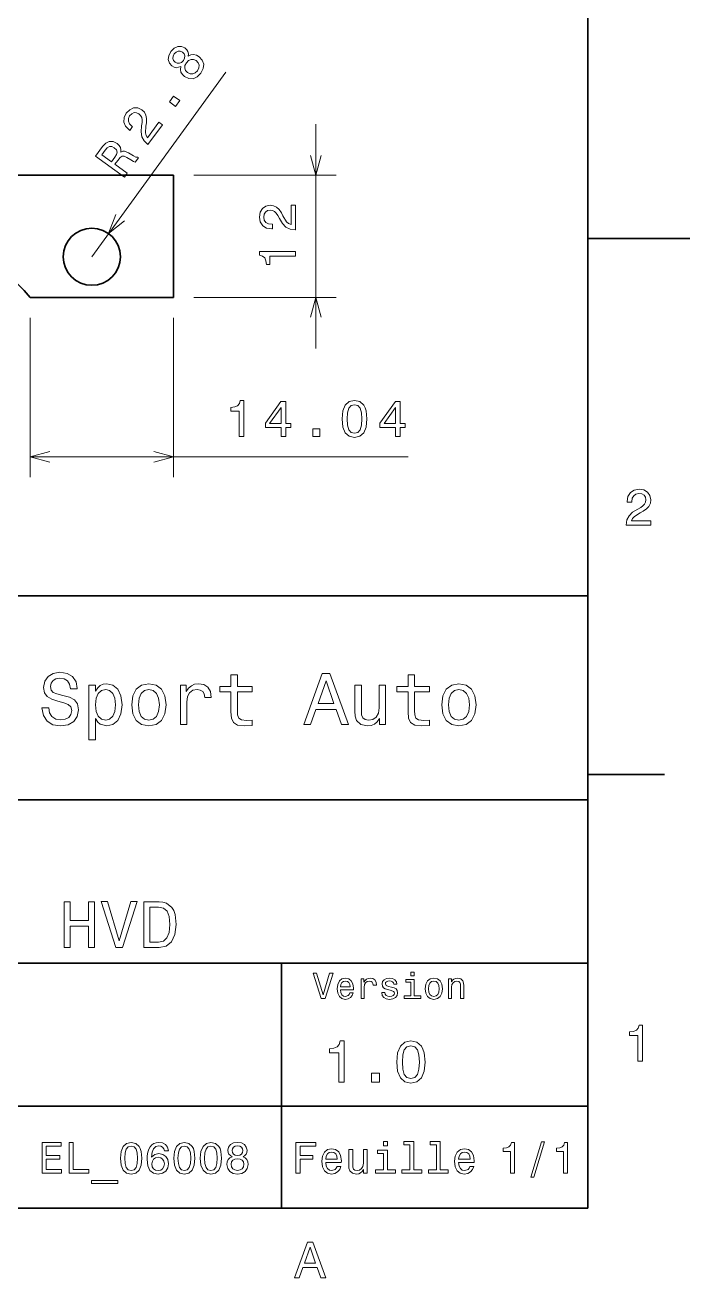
# Model space of a CAD drawing. Extents: x 0 to 297, y 0 to 210.
# Drawn here: x 231.9 to 297, y 3.2 to 125.9 of the extents above; entities that cross this region are included whole.
import ezdxf

# ---------------------------------------------------------------- set-up
doc = ezdxf.new("R2010")
doc.units = 0

msp = doc.modelspace()

# ---------------------------------------------------------------- linework, layer by layer
at = {"color": 7, "lineweight": 35}
for p, q in [((287, 10), (287, 200)), ((246.428329, 111.221069), (150.428329, 111.221069)), ((97, 70), (287, 70)), ((287, 70), (287, 10)), ((162, 50), (287, 50)), ((162, 34), (287, 34)), ((257, 10), (257, 34)), ((162, 20), (287, 20)), ((10, 10), (287, 10)), ((97, 10), (287, 10))]:
    msp.add_line(p, q, dxfattribs=at)
at = {"color": 7, "lineweight": 13}
for p, q in [((238.428329, 103.221069), (251.545166, 121.309937)), ((260.369141, 94.221069), (260.369141, 116.221069))]:
    msp.add_line(p, q, dxfattribs=at)
at = {"color": 7, "lineweight": 35, "ltscale": 0.3}
msp.add_line((246.428329, 99.221069), (246.428329, 111.221069), dxfattribs=at)
at = {"color": 7, "lineweight": 13, "ltscale": 0.34852}
for p, q in [((248.428329, 111.221069), (262.369141, 111.221069)), ((248.428329, 99.221069), (262.369141, 99.221069))]:
    msp.add_line(p, q, dxfattribs=at)
at = {"color": 7, "lineweight": 35, "ltscale": 0.25}
msp.add_line((287, 105), (297, 105), dxfattribs=at)
at = {"color": 7, "lineweight": 35, "ltscale": 0.350881}
msp.add_line((232.393097, 99.221069), (246.428329, 99.221069), dxfattribs=at)
at = {"color": 8, "lineweight": 13, "ltscale": 0.3902}
for p, q in [((232.393097, 97.221069), (232.393097, 81.613052)), ((246.428329, 97.221069), (246.428329, 81.613052))]:
    msp.add_line(p, q, dxfattribs=at)
at = {"color": 8, "lineweight": 13}
msp.add_line((232.393097, 83.613052), (269.408447, 83.613052), dxfattribs=at)
at = {"color": 7, "lineweight": 35, "ltscale": 0.1875}
msp.add_line((287, 52.5), (294.5, 52.5), dxfattribs=at)
at = {"color": 7, "lineweight": 13}
for points in [[(247.140839, 121.856079), (247.104156, 121.564964), (247.15976, 121.306602), (247.294693, 121.071716), (247.514862, 120.868462), (247.925598, 120.670296), (248.343491, 120.653824), (248.745178, 120.829773), (249.116562, 121.195885), (249.346161, 121.658577), (249.38858, 122.095047), (249.243042, 122.487137), (248.930008, 122.820038), (248.665436, 122.962044), (248.403198, 123.021378), (248.13739, 122.989853), (247.875061, 122.868614), (247.895477, 123.102982), (247.843658, 123.314995), (247.730667, 123.502823), (247.54837, 123.672394), (247.211121, 123.817261), (246.854065, 123.814545), (246.501678, 123.646454), (246.18103, 123.324532), (245.971741, 122.915634), (245.921478, 122.528458), (246.026901, 122.184151), (246.272369, 121.912704), (246.487228, 121.788055), (246.700867, 121.739037)], [(246.586288, 122.276886), (246.430328, 122.439812), (246.362579, 122.638458), (246.389328, 122.855774), (246.50766, 123.087685), (246.688354, 123.268143), (246.886597, 123.361115), (247.096466, 123.358444), (247.302734, 123.264923), (247.459824, 123.094955), (247.531677, 122.893341), (247.513062, 122.670105), (247.393616, 122.445244), (247.209961, 122.260704), (247.00766, 122.170692), (246.793701, 122.176323)], [(247.790894, 121.266327), (247.601166, 121.459984), (247.523712, 121.696808), (247.550781, 121.957504), (247.691666, 122.229126), (247.903076, 122.443359), (248.142456, 122.55011), (248.391632, 122.550095), (248.637634, 122.434006), (248.840729, 122.224426), (248.93045, 121.978722), (248.91153, 121.712097), (248.773605, 121.444572), (248.559235, 121.22625), (248.311676, 121.12542), (248.050262, 121.134323)], [(246.637451, 117.948853), (247.04599, 118.512276), (246.437668, 118.9534), (246.029114, 118.389977)], [(243.926163, 114.209831), (245.338348, 116.157318), (244.987228, 116.411926), (243.871094, 114.872719), (243.741379, 115.097603), (243.688721, 115.360046), (243.727478, 116.023438), (243.779663, 116.353134), (243.7995, 116.749908), (243.734497, 117.089828), (243.573547, 117.374733), (243.32962, 117.613922), (242.93634, 117.793198), (242.52771, 117.796707), (242.143082, 117.62709), (241.806519, 117.291794), (241.591705, 116.849518), (241.567474, 116.412331), (241.734528, 115.998398), (242.09137, 115.639969), (242.148529, 115.598526), (242.417938, 115.970062), (242.385269, 115.993744), (242.134277, 116.231812), (242.010071, 116.490074), (242.006744, 116.760368), (242.130585, 117.025658), (242.343109, 117.232849), (242.572495, 117.334396), (242.814606, 117.333252), (243.044281, 117.229012), (243.211365, 117.064247), (243.314331, 116.871216), (243.358429, 116.639908), (243.350647, 116.371445), (243.30661, 116.03582), (243.269623, 115.452148), (243.334808, 114.975044), (243.540039, 114.570801), (243.91391, 114.218712)], [(241.619049, 111.028168), (241.894379, 111.407867), (240.69812, 112.275314), (240.97937, 112.663177), (241.198853, 112.940094), (241.386276, 113.078285), (241.592072, 113.078575), (241.862549, 112.944733), (242.244812, 112.698692), (242.503448, 112.548515), (242.681885, 112.493889), (242.992737, 112.922585), (242.915161, 112.978836), (242.732758, 112.967827), (242.496765, 113.089111), (242.018768, 113.39212), (241.629578, 113.568436), (241.455322, 113.551506), (241.271179, 113.460777), (241.287521, 113.698105), (241.227524, 113.916039), (241.101166, 114.119797), (240.902542, 114.301201), (240.518143, 114.492729), (240.142502, 114.51593), (239.791962, 114.358971), (239.472443, 114.030006), (238.785583, 113.082802)], [(239.742493, 113.672211), (239.947586, 113.903496), (240.152466, 114.022804), (240.375305, 114.029419), (240.626495, 113.903336), (240.833694, 113.690796), (240.896652, 113.476936), (240.833954, 113.23584), (240.667847, 112.963821), (240.351074, 112.526962), (239.407959, 113.210854)], [(258.369141, 105.858536), (258.369141, 108.264153), (257.935425, 108.264153), (257.935425, 106.362854), (257.698395, 106.468765), (257.501709, 106.650322), (257.143646, 107.210121), (256.99234, 107.507668), (256.775482, 107.840523), (256.523315, 108.077553), (256.225769, 108.213722), (255.887878, 108.264153), (255.464233, 108.178421), (255.131378, 107.941391), (254.919571, 107.578278), (254.843933, 107.109253), (254.929657, 106.625107), (255.166687, 106.25695), (255.544922, 106.01992), (256.04422, 105.939224), (256.114807, 105.939224), (256.114807, 106.398163), (256.074463, 106.398163), (255.731537, 106.44355), (255.47937, 106.579712), (255.317993, 106.796577), (255.262512, 107.084038), (255.312943, 107.376541), (255.439026, 107.593407), (255.635712, 107.734612), (255.882828, 107.785049), (256.114807, 107.749741), (256.311493, 107.653923), (256.482971, 107.492538), (256.634277, 107.270638), (256.795654, 106.973083), (257.108337, 106.478851), (257.441193, 106.130867), (257.844635, 105.924095), (258.354004, 105.858536)], [(258.369141, 103.262283), (258.369141, 103.721214), (254.843933, 103.721214), (254.843933, 103.378273), (255.15155, 103.287498), (255.358337, 103.105942), (255.47937, 102.82856), (255.519714, 102.445274), (255.877777, 102.445274), (255.877777, 103.262283)], [(290.76947, 76.916786), (293.175079, 76.916786), (293.175079, 77.350502), (291.273773, 77.350502), (291.3797, 77.587532), (291.561249, 77.784218), (292.121033, 78.142288), (292.418579, 78.293587), (292.751434, 78.510445), (292.988464, 78.762604), (293.124634, 79.060158), (293.175079, 79.398056), (293.089355, 79.821686), (292.852325, 80.154541), (292.489197, 80.366356), (292.020172, 80.442001), (291.536041, 80.35627), (291.167877, 80.119232), (290.930847, 79.740997), (290.850159, 79.241714), (290.850159, 79.171112), (291.309082, 79.171112), (291.309082, 79.211456), (291.354462, 79.554398), (291.490631, 79.806557), (291.707489, 79.967941), (291.994965, 80.023415), (292.287476, 79.972984), (292.504333, 79.846901), (292.645538, 79.650215), (292.695984, 79.403099), (292.660675, 79.171112), (292.56485, 78.974426), (292.403473, 78.802956), (292.181549, 78.651657), (291.884003, 78.490273), (291.389771, 78.177589), (291.041779, 77.844742), (290.835022, 77.441284), (290.76947, 76.931915)], [(234.20462, 59.030979), (233.548996, 59.030979), (233.693085, 58.267288), (234.053314, 57.70533), (234.608078, 57.366714), (235.357361, 57.244236), (236.099426, 57.359509), (236.654175, 57.67651), (237.007202, 58.17363), (237.136902, 58.82925), (237.028824, 59.420029), (236.726227, 59.801872), (236.236313, 60.054031), (235.580704, 60.241352), (235.018738, 60.378242), (234.651306, 60.536743), (234.442368, 60.767288), (234.377533, 61.127522), (234.442368, 61.451729), (234.629684, 61.696686), (234.917877, 61.862389), (235.314133, 61.920029), (235.71759, 61.84798), (236.034592, 61.653458), (236.24353, 61.32925), (236.344391, 60.889767), (237, 60.889767), (237, 60.904179), (236.884735, 61.581409), (236.546112, 62.085732), (236.01297, 62.402737), (235.292511, 62.510807), (234.644104, 62.402737), (234.139771, 62.100143), (233.815567, 61.631844), (233.700287, 61.026657), (233.793961, 60.486309), (234.067734, 60.118874), (234.5, 59.873917), (235.09079, 59.6866), (235.674362, 59.520893), (236.113831, 59.362389), (236.380402, 59.131844), (236.47406, 58.757202), (236.387619, 58.375359), (236.164276, 58.087173), (235.825653, 57.907059), (235.386169, 57.849422), (234.896255, 57.928673), (234.521622, 58.159222), (234.283875, 58.533859)], [(238.786743, 60.652016), (238.786743, 61.25), (238.15274, 61.25), (238.15274, 55.882565), (238.786743, 55.882565), (238.786743, 57.971901), (239.010101, 57.633286), (239.262253, 57.409943), (239.896271, 57.244236), (240.50145, 57.381123), (240.976959, 57.791786), (241.286743, 58.440201), (241.402023, 59.319164), (241.286743, 60.190922), (240.976959, 60.839336), (240.50145, 61.242794), (239.896271, 61.386887), (239.550446, 61.343658), (239.255051, 61.206772), (239.002899, 60.976223)], [(242.338623, 59.311958), (242.453888, 58.432995), (242.785309, 57.78458), (243.311249, 57.381123), (244.017303, 57.244236), (244.716141, 57.381123), (245.242081, 57.777374), (245.573486, 58.425793), (245.695969, 59.311958), (245.573486, 60.190922), (245.242081, 60.846542), (244.716141, 61.242794), (244.017303, 61.386887), (243.311249, 61.242794), (242.785309, 60.839336), (242.453888, 60.190922)], [(247.100861, 57.381123), (247.734863, 57.381123), (247.734863, 59.592937), (247.799713, 60.12608), (247.994232, 60.507923), (248.311249, 60.738472), (248.736313, 60.817722), (249.053314, 60.767288), (249.291077, 60.623199), (249.435165, 60.378242), (249.485596, 60.046829), (250.126801, 60.046829), (250.040344, 60.630402), (249.802597, 61.048271), (249.406342, 61.30043), (248.865997, 61.386887), (248.498566, 61.32925), (248.181549, 61.185158), (247.900574, 60.940201), (247.677246, 60.608788), (247.677246, 61.25), (247.100861, 61.25)], [(252.05043, 60.579971), (252.05043, 58.64193), (252.093658, 58.015129), (252.29538, 57.582851), (252.698853, 57.330688), (253.383286, 57.244236), (254.132568, 57.280258), (254.132568, 57.827808), (253.585022, 57.78458), (253.087891, 57.842216), (252.82132, 58.022331), (252.706055, 58.324928), (252.684448, 58.75), (252.684448, 60.579971), (254.132568, 60.579971), (254.132568, 61.120316), (252.684448, 61.120316), (252.684448, 62.251438), (252.05043, 62.251438), (252.05043, 61.120316), (250.955322, 61.120316), (250.955322, 60.579971)], [(259.175781, 57.381123), (259.838623, 57.381123), (260.364563, 58.850864), (262.360229, 58.850864), (262.886169, 57.381123), (263.563416, 57.381123), (261.733429, 62.388329), (260.998566, 62.388329)], [(260.595093, 59.463257), (261.365997, 61.667866), (262.136902, 59.463257)], [(269.399109, 60.579971), (269.399109, 58.64193), (269.442352, 58.015129), (269.644073, 57.582851), (270.047546, 57.330688), (270.731995, 57.244236), (271.481262, 57.280258), (271.481262, 57.827808), (270.933716, 57.78458), (270.436584, 57.842216), (270.170013, 58.022331), (270.054749, 58.324928), (270.033142, 58.75), (270.033142, 60.579971), (271.481262, 60.579971), (271.481262, 61.120316), (270.033142, 61.120316), (270.033142, 62.251438), (269.399109, 62.251438), (269.399109, 61.120316), (268.304016, 61.120316), (268.304016, 60.579971)], [(272.698853, 59.311958), (272.814117, 58.432995), (273.145508, 57.78458), (273.671448, 57.381123), (274.377502, 57.244236), (275.076355, 57.381123), (275.602295, 57.777374), (275.933716, 58.425793), (276.056183, 59.311958), (275.933716, 60.190922), (275.602295, 60.846542), (275.076355, 61.242794), (274.377502, 61.386887), (273.671448, 61.242794), (273.145508, 60.839336), (272.814117, 60.190922)], [(239.788193, 57.8134), (239.363129, 57.907059), (239.053314, 58.195244), (238.858795, 58.663544), (238.793945, 59.319164), (238.858795, 59.967579), (239.053314, 60.435879), (239.363129, 60.716858), (239.788193, 60.817722), (240.177246, 60.716858), (240.48703, 60.428673), (240.681564, 59.960373), (240.753601, 59.319164), (240.681564, 58.67075), (240.48703, 58.195244), (240.177246, 57.907059)], [(242.98703, 59.319164), (243.05188, 59.967579), (243.253601, 60.435879), (243.57782, 60.72406), (244.017303, 60.824928), (244.449585, 60.72406), (244.773773, 60.443081), (244.97551, 59.967579), (245.047546, 59.319164), (244.97551, 58.663544), (244.773773, 58.188038), (244.449585, 57.899853), (244.017303, 57.806194), (243.57782, 57.899853), (243.253601, 58.188038), (243.05188, 58.663544)], [(267.194519, 61.25), (266.560516, 61.25), (266.560516, 59.016571), (266.488464, 58.497837), (266.279541, 58.123196), (265.955322, 57.892651), (265.530243, 57.820602), (265.19165, 57.878242), (264.975494, 58.051151), (264.853027, 58.346542), (264.824219, 58.764408), (264.824219, 61.25), (264.190186, 61.25), (264.190186, 58.706772), (264.211792, 58.195244), (264.348694, 57.770172), (264.766571, 57.381123), (265.436584, 57.244236), (265.796814, 57.294666), (266.106628, 57.424351), (266.373199, 57.647694), (266.589325, 57.971901), (266.589325, 57.381123), (267.194519, 57.381123)], [(273.34726, 59.319164), (273.412109, 59.967579), (273.613831, 60.435879), (273.938019, 60.72406), (274.377502, 60.824928), (274.809784, 60.72406), (275.134003, 60.443081), (275.335724, 59.967579), (275.407776, 59.319164), (275.335724, 58.663544), (275.134003, 58.188038), (274.809784, 57.899853), (274.377502, 57.806194), (273.938019, 57.899853), (273.613831, 58.188038), (273.412109, 58.663544)], [(235.706055, 35.530258), (236.309082, 35.530258), (236.309082, 37.644093), (238.111664, 37.644093), (238.111664, 35.530258), (238.708206, 35.530258), (238.708206, 40.030258), (238.111664, 40.030258), (238.111664, 38.195244), (236.309082, 38.195244), (236.309082, 40.030258), (235.706055, 40.030258)], [(242.242065, 40.036743), (241.113831, 36.204609), (239.953156, 40.036743), (239.337173, 40.036743), (240.789612, 35.530258), (241.438034, 35.530258), (242.858063, 40.036743)], [(245.010803, 40.030258), (243.51297, 40.030258), (243.51297, 35.530258), (245.010803, 35.530258), (245.717575, 35.672909), (246.242798, 36.107349), (246.567001, 36.814121), (246.683716, 37.780258), (246.579956, 38.76585), (246.450287, 39.1549), (246.268723, 39.466137), (245.743515, 39.887608), (245.399841, 39.991352)], [(244.965408, 39.492073), (245.458206, 39.394814), (245.79538, 39.096542), (245.996399, 38.564842), (246.061234, 37.780258), (245.989899, 37.021614), (245.788895, 36.489914), (245.445236, 36.172188), (244.965408, 36.068443), (244.115997, 36.068443), (244.115997, 39.492073)], [(261.71109, 33.03458), (261.08429, 30.905619), (260.439484, 33.03458), (260.09726, 33.03458), (260.904175, 30.530979), (261.264404, 30.530979), (262.053314, 33.03458)], [(262.784576, 31.40634), (264.052582, 31.40634), (264.056183, 31.554033), (263.998566, 31.9683), (263.840057, 32.278099), (263.587891, 32.465416), (263.252869, 32.533859), (262.925079, 32.461815), (262.672913, 32.260086), (262.510803, 31.932276), (262.453156, 31.5), (262.507202, 31.056915), (262.669312, 30.732708), (262.917877, 30.530979), (263.242065, 30.462536), (263.523041, 30.509365), (263.753601, 30.631844), (263.922913, 30.826368), (264.020172, 31.085733), (263.706787, 31.085733), (263.641937, 30.941643), (263.548279, 30.833572), (263.281708, 30.747118), (263.076355, 30.786743), (262.921478, 30.912823), (262.820618, 31.118155), (262.784576, 31.395533)], [(262.784576, 31.672911), (262.824219, 31.921469), (262.921478, 32.105186), (263.069153, 32.216858), (263.263702, 32.256485), (263.45462, 32.216858), (263.602295, 32.105186), (263.692352, 31.921469), (263.724792, 31.672911)], [(264.794678, 30.530979), (265.111664, 30.530979), (265.111664, 31.636887), (265.144104, 31.903458), (265.241364, 32.094379), (265.399841, 32.209652), (265.612396, 32.249279), (265.770905, 32.224064), (265.889771, 32.152016), (265.961823, 32.029537), (265.98703, 31.863832), (266.307648, 31.863832), (266.264404, 32.155621), (266.145538, 32.364552), (265.947418, 32.490635), (265.677246, 32.533859), (265.49353, 32.505043), (265.335022, 32.432995), (265.194519, 32.310516), (265.082855, 32.144814), (265.082855, 32.465416), (264.794678, 32.465416)], [(267.791779, 31.658501), (267.485596, 31.730547), (267.258636, 31.8134), (267.182983, 31.982708), (267.20462, 32.101585), (267.280273, 32.188038), (267.40274, 32.242073), (267.579254, 32.263687), (267.748566, 32.242073), (267.881836, 32.177231), (267.968292, 32.079971), (268.004333, 31.950287), (268.314117, 31.950287), (268.314117, 31.957493), (268.260101, 32.191643), (268.112396, 32.375359), (267.881836, 32.490635), (267.579254, 32.533859), (267.273041, 32.490635), (267.049713, 32.371758), (266.90921, 32.195244), (266.865997, 31.971901), (266.898407, 31.755764), (266.999268, 31.604465), (267.164978, 31.496397), (267.406342, 31.420748), (267.759369, 31.334293), (267.975494, 31.244236), (268.033142, 31.17219), (268.054749, 31.064121), (268.022339, 30.930836), (267.935883, 30.829971), (267.79538, 30.765129), (267.608063, 30.743515), (267.409943, 30.765129), (267.265839, 30.840778), (267.168579, 30.963255), (267.128967, 31.132565), (266.822754, 31.132565), (266.873199, 30.844379), (267.020905, 30.635447), (267.255035, 30.509365), (267.579254, 30.462536), (267.917877, 30.509365), (268.166412, 30.635447), (268.317719, 30.837175), (268.371765, 31.100143), (268.332123, 31.327089), (268.220459, 31.481987), (268.036743, 31.582851)], [(269.981995, 30.79755), (269.981995, 32.400574), (269.167877, 32.400574), (269.167877, 32.130402), (269.664978, 32.130402), (269.664978, 30.79755), (269.016571, 30.79755), (269.016571, 30.530979), (270.637604, 30.530979), (270.637604, 30.79755)], [(269.992798, 33.117435), (269.657776, 33.117435), (269.657776, 32.757202), (269.992798, 32.757202)], [(271.087891, 31.496397), (271.145538, 31.056915), (271.311249, 30.732708), (271.574219, 30.530979), (271.927246, 30.462536), (272.276672, 30.530979), (272.539612, 30.729107), (272.705322, 31.053314), (272.766571, 31.496397), (272.705322, 31.935879), (272.539612, 32.263687), (272.276672, 32.461815), (271.927246, 32.533859), (271.574219, 32.461815), (271.311249, 32.260086), (271.145538, 31.935879)], [(271.412109, 31.5), (271.444519, 31.824207), (271.54538, 32.058357), (271.707489, 32.20245), (271.927246, 32.25288), (272.143372, 32.20245), (272.305481, 32.061958), (272.406342, 31.824207), (272.442352, 31.5), (272.406342, 31.17219), (272.305481, 30.934437), (272.143372, 30.790344), (271.927246, 30.743515), (271.707489, 30.790344), (271.54538, 30.934437), (271.444519, 31.17219)], [(273.350159, 30.530979), (273.667145, 30.530979), (273.667145, 31.647694), (273.699554, 31.903458), (273.804047, 32.090778), (273.966125, 32.206051), (274.182281, 32.249279), (274.355194, 32.213257), (274.463257, 32.115993), (274.517303, 31.95389), (274.535309, 31.737751), (274.535309, 30.530979), (274.852295, 30.530979), (274.852295, 31.802593), (274.837891, 32.058357), (274.773041, 32.270893), (274.560516, 32.465416), (274.229095, 32.533859), (274.04538, 32.508644), (273.890503, 32.440201), (273.757202, 32.324928), (273.65274, 32.170029), (273.65274, 32.465416), (273.350159, 32.465416)], [(291.909241, 24.416786), (292.368164, 24.416786), (292.368164, 27.942001), (292.025208, 27.942001), (291.934448, 27.634365), (291.752899, 27.427593), (291.475525, 27.306557), (291.092224, 27.266211), (291.092224, 26.90814), (291.909241, 26.90814)], [(262.631134, 22.360231), (263.155609, 22.360231), (263.155609, 26.38905), (262.763702, 26.38905), (262.659943, 26.037464), (262.452454, 25.801153), (262.135437, 25.662825), (261.697418, 25.616714), (261.697418, 25.207493), (262.631134, 25.207493)], [(268.285309, 24.314121), (268.371765, 23.409224), (268.642639, 22.763689), (269.074921, 22.371759), (269.674347, 22.244957), (270.268005, 22.371759), (270.700287, 22.763689), (270.965424, 23.409224), (271.057648, 24.314121), (270.965424, 25.213257), (270.855896, 25.570606), (270.700287, 25.864553), (270.268005, 26.256485), (269.674347, 26.38905), (269.074921, 26.256485), (268.642639, 25.858791), (268.371765, 25.213257)], [(268.838623, 24.314121), (268.884735, 25.011528), (269.028809, 25.51297), (269.288177, 25.806917), (269.674347, 25.910664), (270.054749, 25.806917), (270.314117, 25.51297), (270.458221, 25.011528), (270.504333, 24.314121), (270.458221, 23.610952), (270.314117, 23.10951), (270.054749, 22.815563), (269.674347, 22.717581), (269.288177, 22.815563), (269.028809, 23.10951), (268.884735, 23.610952)], [(265.806915, 22.360231), (266.602295, 22.360231), (266.602295, 23.219021), (265.806915, 23.219021)], [(233.574921, 13.428675), (235.476944, 13.428675), (235.476944, 13.791787), (233.97261, 13.791787), (233.97261, 14.807637), (235.312668, 14.807637), (235.312668, 15.166427), (233.97261, 15.166427), (233.97261, 16.065563), (235.442352, 16.065563), (235.442352, 16.428675), (233.574921, 16.428675)], [(236.207489, 13.428675), (238.135437, 13.428675), (238.135437, 13.791787), (236.605179, 13.791787), (236.605179, 16.428675), (236.207489, 16.428675)], [(241.247833, 14.894093), (241.312668, 14.215418), (241.515839, 13.731268), (241.840057, 13.43732), (242.289612, 13.342219), (242.734863, 13.43732), (243.059067, 13.731268), (243.257919, 14.215418), (243.327087, 14.894093), (243.257919, 15.568444), (243.175781, 15.836456), (243.059067, 16.056917), (242.734863, 16.350864), (242.289612, 16.450289), (241.840057, 16.350864), (241.515839, 16.052593), (241.312668, 15.568444)], [(241.662811, 14.894093), (241.697403, 15.417148), (241.805466, 15.793228), (242, 16.013689), (242.289612, 16.091499), (242.574921, 16.013689), (242.76944, 15.793228), (242.877518, 15.417148), (242.912094, 14.894093), (242.877518, 14.366715), (242.76944, 13.990634), (242.574921, 13.770173), (242.289612, 13.696686), (242, 13.770173), (241.805466, 13.990634), (241.697403, 14.366715)], [(245.929382, 15.620317), (245.84726, 15.970462), (245.657059, 16.229828), (245.363098, 16.394093), (244.982697, 16.450289), (244.727661, 16.420029), (244.507202, 16.337896), (244.312668, 16.203892), (244.148407, 16.013689), (244.018723, 15.775937), (243.92363, 15.486312), (243.863098, 15.144814), (243.84581, 14.760087), (243.914978, 14.146254), (244.126801, 13.701009), (244.468292, 13.432998), (244.93515, 13.342219), (245.354462, 13.42003), (245.674347, 13.623199), (245.881836, 13.943084), (245.955322, 14.349424), (245.881836, 14.760087), (245.682983, 15.075649), (245.376068, 15.274496), (244.995667, 15.34366), (244.585007, 15.257205), (244.278091, 15.010807), (244.342926, 15.486312), (244.481262, 15.82781), (244.693085, 16.030981), (244.98703, 16.100145), (245.203171, 16.065563), (245.367432, 15.974785), (245.475494, 15.823487), (245.531693, 15.620317)], [(246.452438, 14.894093), (246.517288, 14.215418), (246.720459, 13.731268), (247.044662, 13.43732), (247.494232, 13.342219), (247.939468, 13.43732), (248.263687, 13.731268), (248.462524, 14.215418), (248.531693, 14.894093), (248.462524, 15.568444), (248.380402, 15.836456), (248.263687, 16.056917), (247.939468, 16.350864), (247.494232, 16.450289), (247.044662, 16.350864), (246.720459, 16.052593), (246.517288, 15.568444)], [(246.867432, 14.894093), (246.902008, 15.417148), (247.010086, 15.793228), (247.204605, 16.013689), (247.494232, 16.091499), (247.779526, 16.013689), (247.97406, 15.793228), (248.082123, 15.417148), (248.116714, 14.894093), (248.082123, 14.366715), (247.97406, 13.990634), (247.779526, 13.770173), (247.494232, 13.696686), (247.204605, 13.770173), (247.010086, 13.990634), (246.902008, 14.366715)], [(249.054749, 14.894093), (249.119583, 14.215418), (249.322754, 13.731268), (249.646973, 13.43732), (250.096527, 13.342219), (250.541779, 13.43732), (250.865982, 13.731268), (251.064835, 14.215418), (251.134003, 14.894093), (251.064835, 15.568444), (250.982697, 15.836456), (250.865982, 16.056917), (250.541779, 16.350864), (250.096527, 16.450289), (249.646973, 16.350864), (249.322754, 16.052593), (249.119583, 15.568444)], [(249.469727, 14.894093), (249.504318, 15.417148), (249.612381, 15.793228), (249.806915, 16.013689), (250.096527, 16.091499), (250.381836, 16.013689), (250.576355, 15.793228), (250.684433, 15.417148), (250.719009, 14.894093), (250.684433, 14.366715), (250.576355, 13.990634), (250.381836, 13.770173), (250.096527, 13.696686), (249.806915, 13.770173), (249.612381, 13.990634), (249.504318, 14.366715)], [(252.162811, 15.045389), (251.942352, 14.924352), (251.791061, 14.755764), (251.695953, 14.543948), (251.665695, 14.288905), (251.734863, 13.904179), (251.933716, 13.605908), (252.257919, 13.415707), (252.698837, 13.342219), (253.135437, 13.415707), (253.459656, 13.605908), (253.658493, 13.904179), (253.731979, 14.288905), (253.697403, 14.543948), (253.606628, 14.755764), (253.451004, 14.924352), (253.234863, 15.045389), (253.407776, 15.149136), (253.528809, 15.291787), (253.602295, 15.464698), (253.628235, 15.676514), (253.559067, 15.98343), (253.377518, 16.229828), (253.083572, 16.389771), (252.698837, 16.450289), (252.309784, 16.389771), (252.015839, 16.229828), (251.829956, 15.98343), (251.765121, 15.676514), (251.786743, 15.464698), (251.860229, 15.291787)], [(252.175781, 15.641932), (252.210373, 15.832133), (252.314117, 15.979107), (252.478378, 16.069885), (252.698837, 16.104467), (252.914978, 16.069885), (253.079239, 15.979107), (253.182983, 15.832133), (253.221893, 15.641932), (253.182983, 15.447407), (253.079239, 15.29611), (252.914978, 15.196686), (252.698837, 15.166427), (252.478378, 15.201009), (252.314117, 15.29611), (252.210373, 15.447407)], [(258.414978, 13.428675), (258.817017, 13.428675), (258.817017, 14.807637), (260.079254, 14.807637), (260.079254, 15.166427), (258.817017, 15.166427), (258.817017, 16.065563), (260.368866, 16.065563), (260.368866, 16.428675), (258.414978, 16.428675)], [(267.389038, 16.532421), (266.98703, 16.532421), (266.98703, 16.100145), (267.389038, 16.100145)], [(269.572052, 16.212536), (269.572052, 13.748559), (268.789612, 13.748559), (268.789612, 13.428675), (270.73056, 13.428675), (270.73056, 13.748559), (269.952454, 13.748559), (269.952454, 16.532421), (268.975494, 16.532421), (268.975494, 16.212536)], [(272.174347, 16.212536), (272.174347, 13.748559), (271.391937, 13.748559), (271.391937, 13.428675), (273.332855, 13.428675), (273.332855, 13.748559), (272.554749, 13.748559), (272.554749, 16.532421), (271.57782, 16.532421), (271.57782, 16.212536)], [(279.416443, 13.428675), (279.809814, 13.428675), (279.809814, 16.450289), (279.515839, 16.450289), (279.438049, 16.1866), (279.28241, 16.009367), (279.044678, 15.905621), (278.716125, 15.871038), (278.716125, 15.564121), (279.416443, 15.564121)], [(281.42218, 13.026657), (281.720459, 13.026657), (282.766571, 16.510807), (282.463989, 16.510807)], [(284.621033, 13.428675), (285.014404, 13.428675), (285.014404, 16.450289), (284.720459, 16.450289), (284.642639, 16.1866), (284.48703, 16.009367), (284.249268, 15.905621), (283.920746, 15.871038), (283.920746, 15.564121), (284.621033, 15.564121)], [(245.536011, 14.345101), (245.488464, 14.072767), (245.367432, 13.865274), (245.172897, 13.726946), (244.930832, 13.683718), (244.675781, 13.726946), (244.481262, 13.860951), (244.355896, 14.068444), (244.317001, 14.340778), (244.360229, 14.60879), (244.481262, 14.81196), (244.680115, 14.941643), (244.94812, 14.989194), (245.181549, 14.941643), (245.367432, 14.816283), (245.488464, 14.613112)], [(252.080688, 14.297551), (252.119598, 14.526657), (252.244949, 14.699568), (252.439468, 14.81196), (252.698837, 14.850865), (252.953888, 14.81196), (253.148407, 14.699568), (253.273773, 14.526657), (253.317001, 14.297551), (253.273773, 14.051153), (253.148407, 13.865274), (252.953888, 13.744237), (252.698837, 13.705332), (252.439468, 13.744237), (252.244949, 13.865274), (252.119598, 14.051153)], [(261.341492, 14.479107), (262.863098, 14.479107), (262.867432, 14.656341), (262.798279, 15.153459), (262.608063, 15.525217), (262.305481, 15.75), (261.903473, 15.832133), (261.510101, 15.745678), (261.207489, 15.503603), (261.01297, 15.110231), (260.943817, 14.591499), (261.008636, 14.059798), (261.203156, 13.67075), (261.501434, 13.428675), (261.890503, 13.346542), (262.227661, 13.402739), (262.504333, 13.549712), (262.707489, 13.783141), (262.824219, 14.09438), (262.44812, 14.09438), (262.370331, 13.92147), (262.257935, 13.791787), (261.938049, 13.688041), (261.69165, 13.735591), (261.505768, 13.886888), (261.384735, 14.133286), (261.341492, 14.466139)], [(261.341492, 14.798992), (261.389038, 15.097262), (261.505768, 15.317724), (261.682983, 15.45173), (261.916412, 15.49928), (262.145538, 15.45173), (262.322754, 15.317724), (262.430847, 15.097262), (262.469727, 14.798992)], [(265.400574, 15.75), (265.020172, 15.75), (265.020172, 14.409943), (264.976959, 14.098703), (264.851593, 13.873919), (264.657074, 13.735591), (264.402008, 13.692364), (264.198853, 13.726946), (264.069153, 13.830692), (263.995667, 14.007925), (263.978394, 14.258646), (263.978394, 15.75), (263.597992, 15.75), (263.597992, 14.224064), (263.610962, 13.917148), (263.693085, 13.662104), (263.943817, 13.428675), (264.345825, 13.346542), (264.561951, 13.376801), (264.747833, 13.454611), (264.907776, 13.588617), (265.037476, 13.783141), (265.037476, 13.428675), (265.400574, 13.428675)], [(267.376068, 13.748559), (267.376068, 15.672191), (266.399139, 15.672191), (266.399139, 15.347983), (266.995667, 15.347983), (266.995667, 13.748559), (266.21759, 13.748559), (266.21759, 13.428675), (268.162811, 13.428675), (268.162811, 13.748559)], [(274.353027, 14.479107), (275.874634, 14.479107), (275.878967, 14.656341), (275.809814, 15.153459), (275.619598, 15.525217), (275.317017, 15.75), (274.914978, 15.832133), (274.521606, 15.745678), (274.219025, 15.503603), (274.024506, 15.110231), (273.955322, 14.591499), (274.020172, 14.059798), (274.214691, 13.67075), (274.51297, 13.428675), (274.902008, 13.346542), (275.239197, 13.402739), (275.515839, 13.549712), (275.719025, 13.783141), (275.835724, 14.09438), (275.459656, 14.09438), (275.381836, 13.92147), (275.26944, 13.791787), (274.949554, 13.688041), (274.703186, 13.735591), (274.517303, 13.886888), (274.39624, 14.133286), (274.353027, 14.466139)], [(274.353027, 14.798992), (274.400574, 15.097262), (274.517303, 15.317724), (274.694519, 15.45173), (274.927948, 15.49928), (275.157074, 15.45173), (275.33429, 15.317724), (275.442352, 15.097262), (275.481262, 14.798992)], [(238.386154, 12.711096), (238.386154, 12.408502), (240.988464, 12.408502), (240.988464, 12.711096)], [(258.266846, 3.166787), (258.730835, 3.166787), (259.098999, 4.195605), (260.495972, 4.195605), (260.864105, 3.166787), (261.338165, 3.166787), (260.05719, 6.67183), (259.542786, 6.67183)], [(259.260376, 4.624279), (259.799988, 6.167507), (260.33963, 4.624279)]]:
    msp.add_lwpolyline(points, close=True, dxfattribs=at)
for points in [[(259.851501, 113.152924), (260.369141, 111.221069), (260.88678, 113.152924)], [(240.787048, 107.355659), (240.072037, 105.487839), (241.625168, 106.74791)], [(260.88678, 97.289215), (260.369141, 99.221069), (259.851501, 97.289215)]]:
    msp.add_lwpolyline(points, dxfattribs=at)
at = {"color": 8, "lineweight": 13}
for points in [[(252.85556, 85.613052), (253.314499, 85.613052), (253.314499, 89.138268), (252.971558, 89.138268), (252.880768, 88.830627), (252.699219, 88.623856), (252.421844, 88.502823), (252.038559, 88.462479), (252.038559, 88.104408), (252.85556, 88.104408)], [(256.959747, 85.613052), (257.413635, 85.613052), (257.413635, 86.480484), (257.912903, 86.480484), (257.912903, 86.883942), (257.413635, 86.883942), (257.413635, 89.037407), (256.954712, 89.037407), (255.421555, 86.924294), (255.421555, 86.480484), (256.959747, 86.480484)], [(255.845184, 86.883942), (256.959747, 88.452393), (256.959747, 86.883942)], [(262.938995, 87.322708), (263.014648, 86.530922), (263.251678, 85.96608), (263.629913, 85.623138), (264.154419, 85.512192), (264.673859, 85.623138), (265.052094, 85.96608), (265.284088, 86.530922), (265.364777, 87.322708), (265.284088, 88.109451), (265.188263, 88.422134), (265.052094, 88.679337), (264.673859, 89.022278), (264.154419, 89.138268), (263.629913, 89.022278), (263.251678, 88.674294), (263.014648, 88.109451)], [(263.423157, 87.322708), (263.463501, 87.932938), (263.589569, 88.371696), (263.816528, 88.628906), (264.154419, 88.719681), (264.487274, 88.628906), (264.714203, 88.371696), (264.840271, 87.932938), (264.880646, 87.322708), (264.840271, 86.707436), (264.714203, 86.268669), (264.487274, 86.011467), (264.154419, 85.925735), (263.816528, 86.011467), (263.589569, 86.268669), (263.463501, 86.707436)], [(268.167816, 85.613052), (268.621704, 85.613052), (268.621704, 86.480484), (269.120972, 86.480484), (269.120972, 86.883942), (268.621704, 86.883942), (268.621704, 89.037407), (268.162781, 89.037407), (266.629639, 86.924294), (266.629639, 86.480484), (268.167816, 86.480484)], [(267.053253, 86.883942), (268.167816, 88.452393), (268.167816, 86.883942)], [(260.070404, 85.613052), (260.766357, 85.613052), (260.766357, 86.364494), (260.070404, 86.364494)]]:
    msp.add_lwpolyline(points, close=True, dxfattribs=at)
for points in [[(234.324951, 84.130692), (232.393097, 83.613052), (234.324951, 83.095413)], [(244.496475, 83.095413), (246.428329, 83.613052), (244.496475, 84.130692)]]:
    msp.add_lwpolyline(points, dxfattribs=at)
at = {"color": 7, "lineweight": 35}
msp.add_circle((238.428329, 103.221069), 2.8, dxfattribs=at)
msp.add_arc((219.703003, 88.753799), 16.45, 39.517074, 89.899783, dxfattribs=at)

doc.saveas('drawing.dxf')
